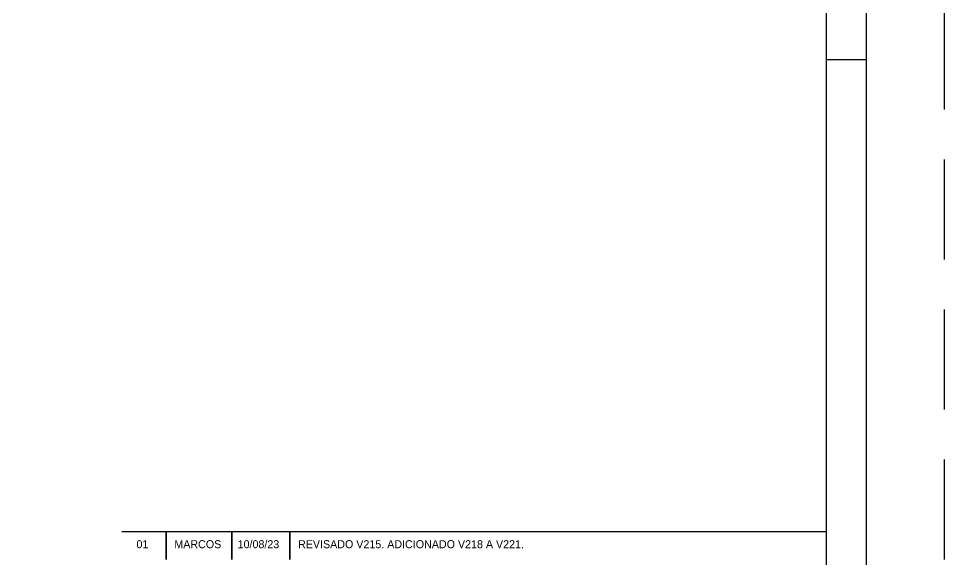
# Model space of a CAD drawing. Extents: x -1.9 to 86, y -1.2 to 61.3.
# Drawn here: x 62.9 to 86.05, y 17.56 to 31.08 of the extents above; entities that cross this region are included whole.
import ezdxf

# ---------------------------------------------------------------- set-up
doc = ezdxf.new("R2010")
doc.units = 0
doc.header["$MEASUREMENT"] = 0
doc.linetypes.add('HIDDEN', pattern=[0.375, 0.25, -0.125])
doc.layers.get('0').update_dxf_attribs({"linetype": 'CONTINUOUS'})
doc.layers.get('Defpoints').update_dxf_attribs({"linetype": 'CONTINUOUS'})
for name, color, linetype in [('ARQ_FOLHA', 7, 'CONTINUOUS'), ('ARQ_TXT-2', 2, 'CONTINUOUS'), ('PSG-NV2-FLH-SELO', 1, 'CONTINUOUS')]:
    doc.layers.add(name, color=color, linetype=linetype)
doc.styles.add('01-MILLEU', font='GOTHIC.TTF')

# ---------------------------------------------------------------- blocks, each defined once
blk = doc.blocks.new('FOLHA A1 - 841 X 594')
at = {"layer": 'ARQ_FOLHA', "color": 1}
blk.add_line((-10, 297), (0, 297), dxfattribs=at)
for points in [[(-841, 0), (0, 0), (0, 594), (-841, 594)], [(-816, 10), (-10, 10), (-10, 584), (-816, 584)]]:
    blk.add_lwpolyline(points, close=True, dxfattribs=at)
at = {"layer": 'Defpoints', "color": 8, "linetype": 'HIDDEN', "ltscale": 100}
blk.add_lwpolyline([(-860.5, 609.5), (-860.5, -15.5), (19.5, -15.5), (19.5, 609.5)], close=True, dxfattribs=at)
blk = doc.blocks.new('*U23')
blk.add_blockref('FOLHA A1 - 841 X 594', (0, 0))

msp = doc.modelspace()

# ---------------------------------------------------------------- linework, layer by layer
at = {"layer": 'PSG-NV2-FLH-SELO', "color": 251}
for p, q in [((65.485, 18.259), (68.237, 18.259)), ((66.592, 18.259), (66.592, 17.56)), ((66.592, 17.56), (66.592, 18.259)), ((66.592, 18.259), (66.592, 17.56)), ((66.592, 17.56), (66.592, 18.259)), ((66.592, 18.259), (66.592, 17.56)), ((68.237, 18.259), (68.237, 17.56)), ((68.237, 17.56), (68.237, 18.259)), ((68.237, 18.259), (68.237, 17.56)), ((68.237, 17.56), (68.237, 18.259)), ((68.237, 18.259), (68.237, 17.56)), ((68.237, 18.259), (83.1, 18.259)), ((69.681, 18.259), (69.681, 17.56)), ((69.681, 17.56), (69.681, 18.259)), ((69.681, 18.259), (69.681, 17.56)), ((69.681, 17.56), (69.681, 18.259)), ((69.681, 18.259), (69.681, 17.56))]:
    msp.add_line(p, q, dxfattribs=at)

# ---------------------------------------------------------------- block references
at = {"xscale": 0.09999999999999938, "yscale": 0.09999999999999938, "zscale": 0.09999999999999938}
msp.add_blockref('*U23', (84.1, 0.356), dxfattribs=at)

# ---------------------------------------------------------------- texts
at = {"layer": 'ARQ_TXT-2', "char_height": 0.2, "width": 9.2797, "attachment_point": 1, "style": '01-MILLEU'}
for s, insert in [('01', (65.85, 18.042)), ('MARCOS', (66.797, 18.042)), ('10/08/23', (68.379, 18.042)), ('REVISADO V215. ADICIONADO V218 A V221.', (69.889, 18.042))]:
    msp.add_mtext(s, dxfattribs=dict(at, insert=insert))

doc.saveas('drawing.dxf')
